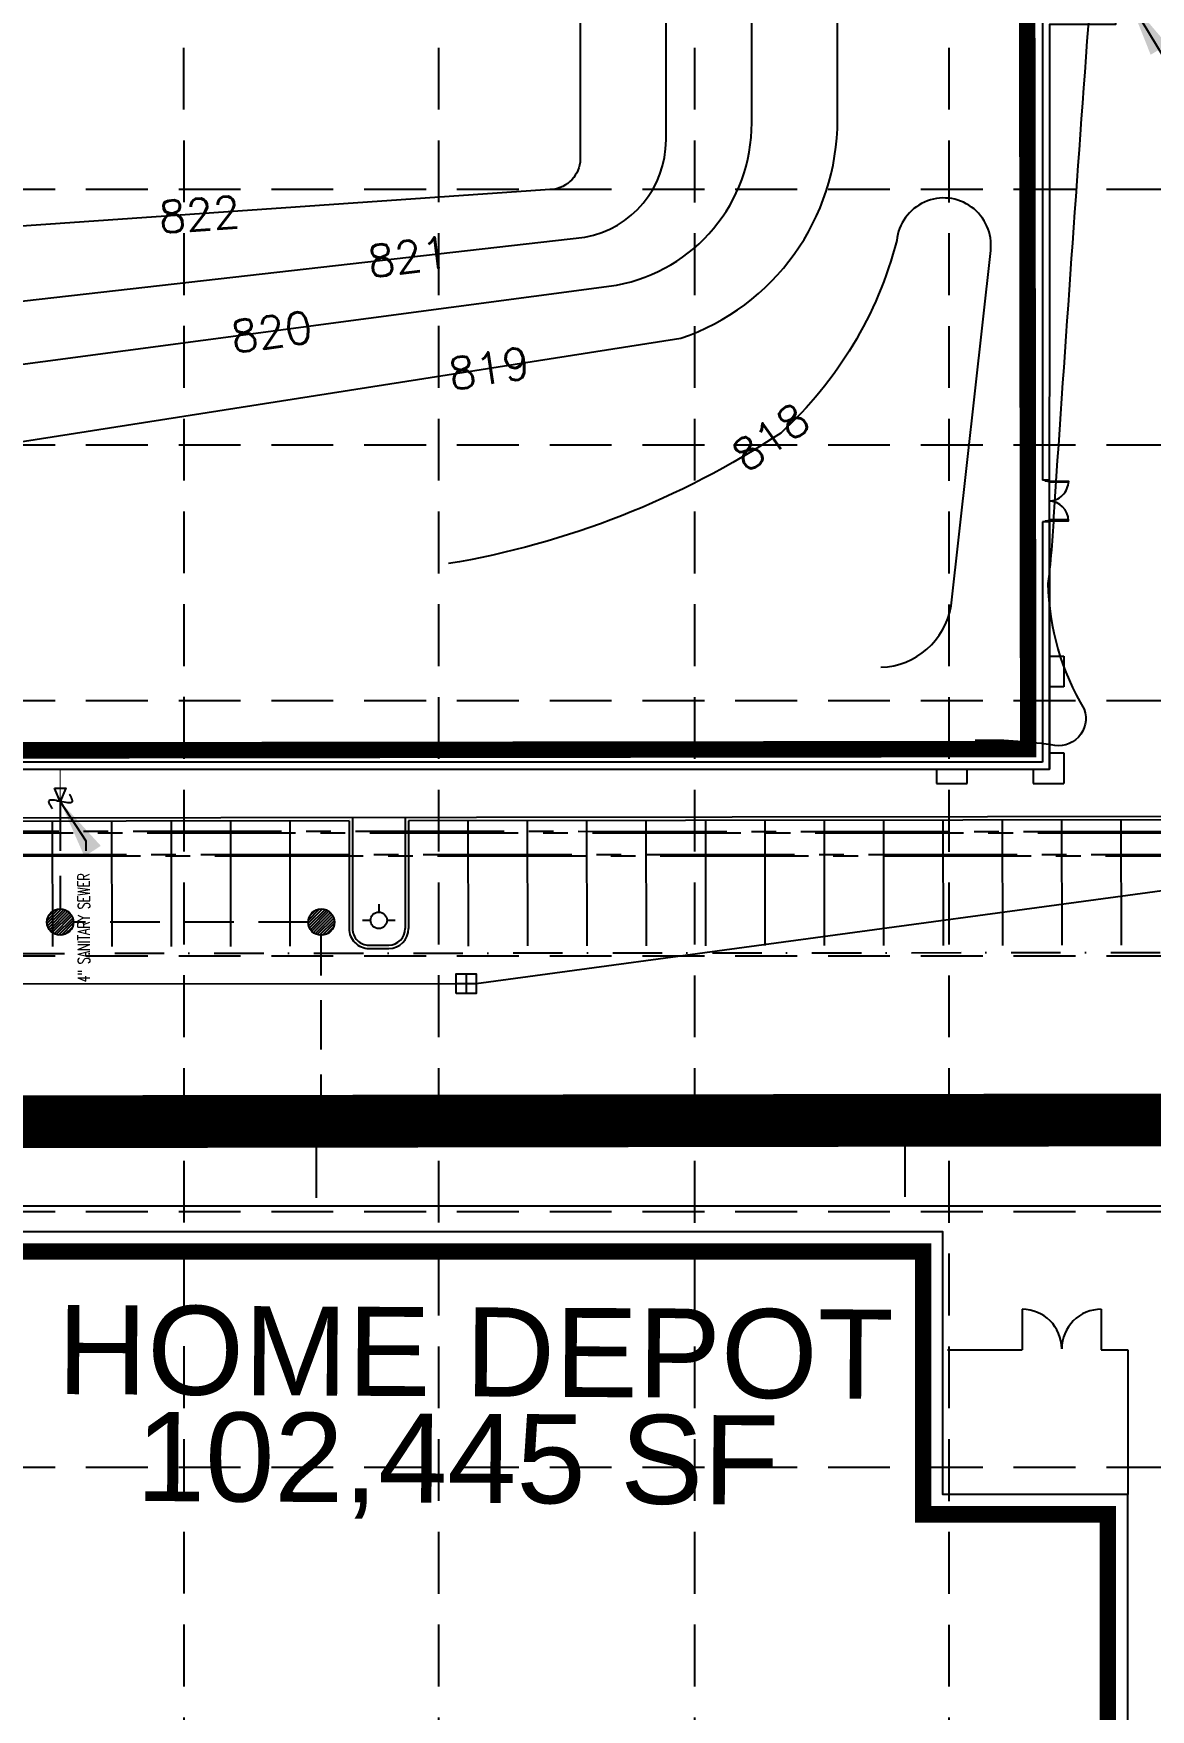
# Model space of a CAD drawing. Header units: inches. Extents: x -105549 to 5741, y -35602 to 5776.
# Drawn here: x 4516 to 4685.3, y 4342.7 to 4596.8 of the extents above; entities that cross this region are included whole.
import ezdxf

# ---------------------------------------------------------------- set-up
doc = ezdxf.new("R2010")
doc.units = ezdxf.units.IN
doc.header["$LTSCALE"] = 30
doc.header["$MEASUREMENT"] = 0
for name, pattern in [('CENTER2', [1.125, 0.75, -0.125, 0.125, -0.125]), ('DASHDOT2', [0.5, 0.25, -0.125, 0, -0.125]), ('DASHED', [0.75, 0.5, -0.25]), ('DASHED2', [0.375, 0.25, -0.125]), ('HIDDEN', [0.375, 0.25, -0.125])]:
    doc.linetypes.add(name, pattern=pattern)
for name, color, linetype in [('A-DOOR', 2, 'Continuous'), ('A-SHELL-WALL-HATCH', 9, 'Continuous'), ('A-SITE-CURB', 2, 'Continuous'), ('A-SITE-CURB-INNER', 7, 'Continuous'), ('A-SITE-JCPENNEY UTILITIES', 220, 'Continuous'), ('A-SITE-PKSTRIPE', 7, 'Continuous'), ('A-SITE-PROPERTY', 6, 'DASHDOT2'), ('A-WALL-FAC3', 3, 'Continuous'), ('Buildings', 3, 'Continuous'), ('Buildings Inner lines', 213, 'Continuous'), ('C-BLDG-HomeDepot', 8, 'Continuous'), ('FH-PROP', 3, 'Continuous'), ('GRID', 254, 'HIDDEN'), ('LIMITS OF DISTURBANCE', 1, 'DASHED'), ('PR-SAN', 3, 'DASHED2'), ('PR-SAN-MH', 3, 'DASHED2'), ('PR-SANITARY', 3, 'DASHED2'), ('PR-STM', 4, 'Continuous'), ('PR-STORM', 3, 'Continuous'), ('PR-WATER', 3, 'CENTER2'), ('SEWERLINE', 253, 'DASHED2'), ('SITE-PARKING NOTES', 7, 'Continuous'), ('x37001pto$0$P-CONT-LAND', 1, 'Continuous'), ('x37001pto$0$P-CONT-TXT', 1, 'Continuous')]:
    doc.layers.add(name, color=color, linetype=linetype)
doc.styles.add('JARCHTX', font='romans', dxfattribs={"width": 0.6875})
doc.styles.get("Standard").update_dxf_attribs({"font": 'ARIAL.TTF'})
doc.styles.add('x37001pto$0$L80', font='simplex', dxfattribs={"height": 4.8})
doc.dimstyles.new('ARCH 96$7', dxfattribs={"dimscale": 96, "dimtxt": 0.09375, "dimasz": 0.09375, "dimexe": 0.0625, "dimexo": 0.0625, "dimgap": 0.0625, "dimtad": 0, "dimdec": 3, "dimzin": 15, "dimdsep": 46, "dimlunit": 4, "dimtxsty": 'JARCHTX', "dimblk": 'DIMTICK', "dimcen": 0.0625, "dimclrd": 256, "dimclre": 256, "dimclrt": 3, "dimadec": 0, "dimazin": 0, "dimtfac": 1, "dimtdec": 3, "dimtix": 1, "dimtmove": 2, "dimatfit": 3, "dimfxl": 0, "dimtvp": 1.166666666666667, "dimtolj": 1, "dimtzin": 15, "dimlwd": -1, "dimlwe": -1, "dimarcsym": 0})

# ---------------------------------------------------------------- blocks, each defined once
blk = doc.blocks.new('CLEAN-OUT')
at = {"layer": 'PR-SANITARY', "linetype": 'Continuous'}
blk.add_lwpolyline([(-0.1589897280955483, 2.747860838843735), (1.591010271904452, 2.747860838843735), (0.7160102719044517, 0.7478608388437351)], close=True, dxfattribs=at)
blk = doc.blocks.new('FH-PROP')
at = {"layer": 'FH-PROP'}
for p, q in [((-1.964545256923884, 0), (-1, 0)), ((0, 1.964545257389545), (0, 1)), ((1, 0), (1.964545256923884, 0))]:
    blk.add_line(p, q, dxfattribs=at)
blk.add_circle((0, 0), 1, dxfattribs=at)
blk = doc.blocks.new('DIMTICK')
for p, q in [((0, 1), (0, -1)), ((-1, 0), (1, -4.440892098500626e-16))]:
    blk.add_line(p, q)
at = {"const_width": 0.1414213562373096}
blk.add_lwpolyline([(0.7071067811865477, 0.7071067811865475), (-0.7071067811865475, -0.7071067811865477)], dxfattribs=at)

msp = doc.modelspace()

# ---------------------------------------------------------------- hatches: boundary and pattern name
at = {"layer": 'PR-SAN-MH'}
h = msp.add_hatch(dxfattribs=at)
h.set_pattern_fill('ANSI31', color=8, scale=2.5, style=0)
h.set_pattern_definition([(45, (-144.3422099099589, -645.5355697891528), (-0.2209708691207961, 0.2209708691207961), [])])
edge = h.paths.add_edge_path()
edge.add_arc((4520.062849606865, 4462.10388102257), 2, 0, 360)
h = msp.add_hatch(dxfattribs=at)
h.set_pattern_fill('ANSI31', color=8, scale=2.5, style=0)
h.set_pattern_definition([(45, (-104.7603445137156, -645.5372737910993), (-0.2209708691207961, 0.2209708691207961), [])])
edge = h.paths.add_edge_path()
edge.add_arc((4559.644715003108, 4462.102177020623), 2, 0, 360)

# ---------------------------------------------------------------- linework, layer by layer
at = {"layer": 'A-DOOR', "color": 7, "flags": 128}
for points in [[(4669.903427670637, 4528.932131999638), (4669.403427699232, 4528.932155246104), (4669.403435448054, 4529.098821903244), (4669.903435419459, 4529.098798656763), (4669.903427670637, 4528.932131999638)], [(4669.903141688585, 4522.765465771692), (4669.403141717179, 4522.765489018158), (4669.403149466001, 4522.932155675284), (4669.903149437407, 4522.932132428832), (4669.903141688585, 4522.765465771692)]]:
    msp.add_lwpolyline(points, dxfattribs=at)
at = {"layer": 'A-DOOR', "color": 7}
for points in [[(4669.903421094525, 4528.786298760708), (4669.903427866026, 4528.932132264905), (4672.903427685756, 4528.931992965343), (4672.903420914226, 4528.786159461146)], [(4669.903156038403, 4523.077965753837), (4669.903149266902, 4522.93213224964), (4672.903149086618, 4522.931992950078), (4672.903155858134, 4523.077826454275)]]:
    msp.add_lwpolyline(points, close=True, dxfattribs=at)
for centre, start, end in [((4669.903427857294, 4528.932132085705), 269.9973429959832, 359.9973429959836), ((4669.903149258171, 4522.932132428847), 359.9973361524542, 89.99733615245337)]:
    msp.add_arc(centre, 2.999999831663147, start, end, dxfattribs=at)
at = {"layer": 'A-SHELL-WALL-HATCH', "color": 7, "const_width": 2.5}
msp.add_lwpolyline([(4397.847039451774, 4507.80577846059), (4440.607615035161, 4507.862666021778), (4440.634000722113, 4488.029749059429), (4666.803259107585, 4488.330512215271), (4666.652985877988, 4601.287702242891), (4676.674016842512, 4601.301033777489), (4676.625191678994, 4637.967361255176), (4681.770861237845, 4637.97420811077), (4681.765337545544, 4642.125470670103), (4678.515135747168, 4642.28774310786), (4678.46932939297, 4676.721182242391), (4681.719309008514, 4676.725578603715), (4681.713983418301, 4680.727015927097), (4676.568370046317, 4680.720169764838), (4676.519586019601, 4717.386513928185), (4666.498550258948, 4717.373671871534), (4666.348277899318, 4830.330207963059), (4440.348491067256, 4830.029547882467), (4440.748303665735, 4529.51150462236), (4397.818239074188, 4529.454392369761)], close=True, dxfattribs=at)
at = {"layer": 'A-SITE-CURB', "color": 7}
for p, q in [((4563.865123449216, 4477.442425809727), (4563.864364791159, 4461.10372351606)), ((4572.865124014868, 4477.454399010822), (4572.864364781465, 4461.103305617359)), ((4566.864225488358, 4458.103584219726), (4569.864225485132, 4458.103444920159)), ((4449.885718075442, 4419.077329825974), (4708.383859848924, 4419.065326932803))]:
    msp.add_line(p, q, dxfattribs=at)
msp.add_lwpolyline([(4563.865123449216, 4477.442425809727), (4428.62780236262, 4477.262512083148), (4428.646427324456, 4463.262524472009, -0.4142135623730797), (4423.653083521148, 4458.255877124537), (4410.572259595721, 4458.2384749772, -0.4142135623731096), (4395.552317553303, 4473.218506387127), (4395.50910761567, 4505.698497329715)], format="xyb", dxfattribs=at)
msp.add_lwpolyline([(4698.865131934056, 4477.622023826159), (4572.865124014868, 4477.454399010822)], dxfattribs=at)
for centre, radius, start, end in [((4566.864364787924, 4461.103584216492), 3.000000000001128, 179.9973395741994, 269.997339574241), ((4569.864364784698, 4461.103444916925), 3.000000000000218, 269.9973395742619, 359.9973395742613)]:
    msp.add_arc(centre, radius, start, end, dxfattribs=at)
at = {"layer": 'A-SITE-CURB-INNER', "color": 7, "linetype": 'ByBlock'}
for p, q in [((4564.365146697258, 4477.943091460927), (4564.364364790619, 4461.103700299465)), ((4572.365147200059, 4477.953734306347), (4572.364364782004, 4461.103328833953)), ((4566.864248704952, 4458.603584219187), (4569.864248701726, 4458.60344491962))]:
    msp.add_line(p, q, dxfattribs=at)
msp.add_lwpolyline([(4699.36515518211, 4478.122689477374), (4428.127137627873, 4477.761846463479), (4428.146427766917, 4463.261859294802, -0.4142135623730802), (4423.65241834394, 4458.755876682077), (4410.571594418513, 4458.738474534739, -0.4142135623731099), (4396.052317110842, 4473.219171564335), (4396.009107170215, 4505.699164757549)], format="xyb", dxfattribs=at)
at = {"layer": 'A-SITE-JCPENNEY UTILITIES', "color": 7, "const_width": 0.1666666666666667, "flags": 128}
for points in [[(4520.063636608949, 4480.384969638382), (4520.056370266429, 4485.383934420192)], [(4520.615540126669, 4480.385708700771), (4519.511733077179, 4480.384240244888)]]:
    msp.add_lwpolyline(points, dxfattribs=at)
at = {"layer": 'A-SITE-PKSTRIPE', "color": 7}
for p, q in [((4518.864816369193, 4477.382559399483), (4518.890093103121, 4458.38257621299)), ((4527.864808404908, 4477.394532589235), (4527.890085138835, 4458.394549402742)), ((4536.864800440608, 4477.406505778973), (4536.89007717452, 4458.40652259248)), ((4545.864792476307, 4477.418478968724), (4545.890069210235, 4458.418495782232)), ((4554.864784512021, 4477.430452158477), (4554.890061245934, 4458.430468971983)), ((4581.86452178069, 4477.466371409981), (4581.889798514603, 4458.466388223487)), ((4590.86451381639, 4477.478344599733), (4590.889790550304, 4458.47836141324)), ((4599.864505852089, 4477.49031778947), (4599.889782586017, 4458.490334602978)), ((4608.864497887804, 4477.502290979223), (4608.889774621717, 4458.502307792731)), ((4617.864489923488, 4477.514264168975), (4617.889766657417, 4458.514280982483)), ((4626.864481959203, 4477.526237358714), (4626.889758693131, 4458.52625417222)), ((4635.864473994902, 4477.538210548466), (4635.889750728817, 4458.538227361973)), ((4644.864466030602, 4477.550183738219), (4644.88974276453, 4458.550200551726)), ((4653.864458066317, 4477.56215692797), (4653.88973480023, 4458.562173741478)), ((4662.864450102015, 4477.574130117709), (4662.88972683593, 4458.574146931216)), ((4671.864442137716, 4477.586103307461), (4671.889718871644, 4458.586120120968)), ((4680.864434173429, 4477.598076497214), (4680.889710907343, 4458.598093310721))]:
    msp.add_line(p, q, dxfattribs=at)
for centre, radius, start, end in [((4566.864364787924, 4461.103584216492), 2.500000000001128, 179.9973395741994, 269.997339574241), ((4569.864364784698, 4461.103444916925), 2.500000000000218, 269.9973395742619, 359.9973395742613)]:
    msp.add_arc(centre, radius, start, end, dxfattribs=at)
at = {"layer": 'A-SITE-PROPERTY', "color": 7}
msp.add_lwpolyline([(4369.073351725834, 4929.040170670589), (4369.060672484484, 4653.69783633796), (4347.128582932462, 4610.542428018976), (4347.123338259495, 4457.21859095736), (5104.564712729058, 4457.829763202157, -0.03290652140655619), (5094.086463585598, 4584.301938500968), (5094.099366883966, 4763.791939598188), (4823.44336419928, 4763.803538165419), (4823.449402536731, 4904.655664505714), (4762.294967421534, 4904.659654380725, 0.2476969470313169), (4741.618573817381, 4893.836475284217, -0.7064720868083769), (4610.535530388384, 4929.024417048073)], format="xyb", close=True, dxfattribs=at)
at = {"layer": 'A-WALL-FAC3', "color": 7}
for p, q in [((4668.976258240276, 4599.306114051258), (4668.972998292695, 4529.09884145252)), ((4670.056331564148, 4529.098793028257), (4668.972998292695, 4529.09884145252)), ((4668.972704215848, 4522.765508567463), (4668.971013273869, 4486.348842013598)), ((4670.056037487317, 4522.765460143215), (4668.972704215848, 4522.765508567463)), ((4670.056037487317, 4522.765460143215), (4670.054296241811, 4485.265440878764)), ((4670.054722671164, 4502.432126111598), (4672.221389213926, 4502.432025506365)), ((4672.221389213926, 4502.432025506365), (4672.221172525722, 4497.765359106575)), ((4672.221172525722, 4497.765359106575), (4670.05450598296, 4497.765459711809)), ((4670.054041651092, 4487.765460283714), (4672.22070819384, 4487.76535967848)), ((4672.22070819384, 4487.76535967848), (4672.220491505635, 4483.098693278705)), ((4668.971013273869, 4486.348842013598), (4439.137762556364, 4486.359526999188)), ((4652.887259883209, 4485.266257529729), (4652.887159277976, 4483.099590986982)), ((4657.553825677751, 4483.099374298778), (4657.553926282999, 4485.266040841525)), ((4667.55392571108, 4485.265576509657), (4667.553825105861, 4483.09890996691)), ((4652.887159277976, 4483.099590986982), (4657.553825677751, 4483.099374298778)), ((4667.553825105861, 4483.09890996691), (4672.220491505635, 4483.098693278705))]:
    msp.add_line(p, q, dxfattribs=at)
msp.add_lwpolyline([(4438.055277611809, 4505.755062096173), (4438.054327795017, 4485.276338087126), (4670.054296241811, 4485.265440878764), (4670.059541209135, 4598.222732355614), (4680.080584786949, 4598.2222670466), (4680.082241413416, 4634.888627744178), (4685.227912515096, 4634.888390099572), (4685.228374414815, 4644.889812581037), (4681.978400019172, 4645.056559655844), (4681.979729199171, 4673.639939404035), (4685.229713684414, 4673.639861229647), (4685.230172442156, 4683.641235337636), (4680.084555823792, 4683.641473598298), (4680.086253603135, 4720.307703253638), (4670.065210048051, 4720.308658046531), (4670.070454991714, 4833.265440507297), (4438.070468259859, 4833.276213006611), (4438.056483502689, 4531.754925130583)], dxfattribs=at)
at = {"layer": 'Buildings', "color": 7}
msp.add_lwpolyline([(4681.863919883122, 3971.155429541177), (4681.882686659883, 4375.322729105479), (4653.882686690064, 4375.324029234776), (4653.884536277226, 4415.157329191832), (4508.551536433893, 4415.164077466543), (4508.549686846731, 4375.330777509487), (4446.883686913206, 4375.333640858546), (4446.863403349882, 3938.500341329462), (4498.19640329454, 3938.497957774554), (4498.197920081104, 3971.163957739293)], close=True, dxfattribs=at)
at = {"layer": 'Buildings Inner lines', "color": 7, "const_width": 2.5}
msp.add_lwpolyline([(4678.8640591859, 3974.155568837508), (4678.882547363552, 4372.322868408271), (4650.882547393732, 4372.324168537569), (4650.884396980895, 4412.157468494624), (4511.551397131087, 4412.163938170197), (4511.549547543938, 4372.330638213141), (4449.883547610429, 4372.3335015622), (4449.863542646199, 3941.500202026655), (4495.196542597347, 3941.498097070886), (4495.198059383896, 3974.164097035624)], close=True, dxfattribs=at)
at = {"layer": 'C-BLDG-HomeDepot', "color": 7}
for p, q in [((4665.883990675866, 4403.406805339546), (4665.883704337873, 4397.240138679539)), ((4677.883990662929, 4403.406248141269), (4677.883704324922, 4397.239581481263)), ((4677.883990662929, 4403.406248141269), (4677.883704324922, 4397.239581481263)), ((4654.560787948241, 4397.240664438665), (4665.883704337873, 4397.240138679539)), ((4677.883704324922, 4397.239581481263), (4681.883704320615, 4397.239395748518)), ((4681.883704320615, 4397.239395748518), (4681.882686659883, 4375.322729105479))]:
    msp.add_line(p, q, dxfattribs=at)
for centre, start, end in [((4665.883712076728, 4397.406805346029), 359.9973395742189, 89.99733957421846), ((4677.883712063791, 4397.406248147752), 89.99733957421846, 179.9973395742189)]:
    msp.add_arc(centre, 6, start, end, dxfattribs=at)
at = {"layer": 'GRID', "color": 253, "linetype": 'HIDDEN', "ltscale": 1.25}
for p, q in [((4539.023489793723, 3488.412296327053), (4538.627748639635, 5733.893067170015)), ((4577.456226499299, 3488.406253897143), (4577.464919365894, 5733.869715482897)), ((4616.303617870804, 3488.400146274849), (4616.26218343254, 5733.860580402048)), ((4654.804739891138, 3488.394093093337), (4654.882065034202, 5733.85571030308)), ((4228.651690811232, 4573.189132898932), (5700.79834145205, 4573.189132898932)), ((4228.651690811232, 4534.448431566188), (5700.79834145205, 4534.448431566188)), ((4228.651690811232, 4495.707730233548), (5700.79834145205, 4495.707730233548)), ((4228.651690811232, 4456.967028900909), (5700.79834145205, 4456.967028900909)), ((4228.651690811232, 4418.226327568165), (5700.79834145205, 4418.226327568165)), ((4228.651690811232, 4379.485626235631), (5700.79834145205, 4379.485626235631))]:
    msp.add_line(p, q, dxfattribs=at)
at = {"layer": 'LIMITS OF DISTURBANCE', "ltscale": 3, "const_width": 8}
msp.add_lwpolyline([(5419.741339792548, 4922.513198023426), (4740.322747746561, 4930.447808067123), (4725.311755034279, 4900.821116216394), (4702.754911676702, 4883.929606501946), (4664.582060514598, 4884.514435651525), (4643.035629000346, 4902.190915172015), (4632.157210363159, 4934.403096331434), (4363.966502137881, 4934.403096331434), (4361.92991334641, 4655.561374912878), (4338.699856220905, 4609.833995567179), (4340.13995475459, 4459.311177124178), (4301.92637707169, 4408.945273666575), (4345.124340799021, 4380.718225851918), (4365.615678075628, 4414.479985720582, -0.2299998567874292), (4392.199045983723, 4431.637602000306), (4719.728411785103, 4432.156847727483), (4765.112398542399, 4420.442295325784), (5066.00294324522, 4422.123861260005), (5066.690473476865, 4356.214211640411), (5136.639542908148, 4356.214211640411)], format="xyb", dxfattribs=at)
at = {"layer": 'PR-SAN', "color": 32}
for p, q in [((4520.063636608949, 4480.384969638382), (4520.062935706998, 4464.103881020716)), ((4557.644715004962, 4462.102263120757), (4522.062849605011, 4462.103794922436)), ((4559.643398005798, 4431.50995242532), (4559.644628902975, 4460.102177022477))]:
    msp.add_line(p, q, dxfattribs=at)
msp.add_spline([(4521.417403709232, 4481.51583433924), (4521.854667532028, 4480.350865804892), (4518.320109708199, 4480.441876211293), (4518.8484710197, 4479.258704123482)], degree=3, dxfattribs=at)
at = {"layer": 'PR-SAN-MH', "linetype": 'Continuous'}
for centre in [(4520.062849606865, 4462.10388102257), (4559.644715003108, 4462.102177020623)]:
    msp.add_circle(centre, 2, dxfattribs=at)
at = {"layer": 'PR-STM', "color": 140}
for p, q in [((4581.613619939191, 4454.276394883894, 407.3080623645292), (4581.613619939191, 4451.276394883892, 407.3080623645292)), ((4580.113619939193, 4452.776394883893, 407.3080623645292), (4583.113619939189, 4452.776394883893, 407.3080623645292))]:
    msp.add_line(p, q, dxfattribs=at)
at = {"layer": 'PR-STM', "color": 140, "elevation": 407.3080623645292}
msp.add_lwpolyline([(4580.113619939193, 4451.276394883892), (4580.113619939193, 4454.276394883894), (4583.113619939189, 4454.276394883894), (4583.113619939189, 4451.276394883892)], close=True, dxfattribs=at)
at = {"layer": 'PR-STORM', "color": 140}
for points, elevation in [([(4583.113619939189, 4452.776394883893), (4776.931529268855, 4479.059934478222)], 407.3080623645292), ([(4382.669328699007, 4452.672076845324), (4580.113619939193, 4452.776394883893)], 821.9980641853087)]:
    msp.add_lwpolyline(points, dxfattribs=dict(at, elevation=elevation))
at = {"layer": 'PR-WATER', "color": 2}
for p, q in [((5059.853749933984, 4475.787721872892), (4456.411458550766, 4475.814326789376)), ((5070.108128801618, 4472.287258361667), (4464.411536573092, 4472.313333640374))]:
    msp.add_line(p, q, dxfattribs=at)
at = {"layer": 'PR-WATER'}
for p, q in [((5062.005974200375, 4475.580572403695), (4458.563682817157, 4475.607177320178)), ((5072.26035306801, 4472.08010889247), (4466.563760839484, 4472.106184171177))]:
    msp.add_line(p, q, dxfattribs=at)
at = {"layer": 'SEWERLINE', "color": 30, "linetype": 'Continuous'}
for p, q in [((4648.09048797251, 4435.416887601628), (4558.864550327811, 4435.09243079218)), ((4558.864550327811, 4435.09243079218), (4558.890128719225, 4420.270781680326)), ((4745.83392956521, 4435.887606429059), (4648.09048797251, 4435.416887601628)), ((4648.09048797251, 4435.416887601628), (4648.116360560457, 4420.424763431297))]:
    msp.add_line(p, q, dxfattribs=at)
at = {"layer": 'x37001pto$0$P-CONT-LAND', "color": 43, "flags": 128}
for points, elevation in [([(4467.242994259725, 4540.408952048692), (4604.408932162275, 4558.678497063689, 0.3620822657801593), (4624.903570209377, 4583.269156905717), (4624.903750491853, 4773.995365995163, 0.342370835561136), (4589.237879230037, 4820.744734885535, -0.2151403679708401), (4525.327344248184, 4902.407448784378, -0.03765794978989075), (4522.042200376286, 4919.817781166944)], 819.9999999999999), ([(4396.497234772301, 4530.395627226822), (4443.439889583086, 4548.17551746322), (4599.606784939621, 4565.931837085981, 0.3620822657801536), (4611.903567767883, 4580.686232991197), (4611.903750491859, 4773.995378283313, 0.3465697842513462), (4580.836239104497, 4810.849350154129, -0.02154586690492177), (4574.623681190175, 4811.569776069963), (4504.742821423464, 4820.04553384843, -0.3063001908739353), (4489.479364750175, 4833.302270548847)], 821), ([(4474.67565885213, 4528.750818039405), (4614.125414313992, 4550.601027599119, 0.3215427563270685), (4637.903570666942, 4583.753222572914), (4637.903750491847, 4773.995353707014, 0.1199646262654143), (4629.26323701867, 4803.022870601373, -0.3014332668316441), (4630.854903581291, 4824.296263765298, -0.2078425540902439), (4639.80790417465, 4826.880876528771, 0.04122833554904302), (4705.322948638136, 4826.932112427046, -0.6738436152667177), (4733.692707880354, 4778.991463086357, -0.0125093170156536), (4708.737489177266, 4732.572642898556, 0.05686719892361666), (4690.887153657091, 4687.652069051072, 0.07125012138032658), (4676.062502369753, 4600.349633228559, 0.001562506657273084), (4670.730915380129, 4524.999361524847, -0.0197375666571062), (4669.792385491409, 4513.411732381952, 0.130264084155099), (4675.29974709116, 4494.35515573375, -0.6048804708100883), (4670.263959764694, 4488.968668443787, 0.04463527990707928), (4658.761447413692, 4489.608409875776)], 818.9999999999999), ([(4456.274868481058, 4810.567790551492, 0.3303596948105312), (4468.338824074312, 4798.353197946859), (4579.845247262821, 4793.129788074296, -0.3572207743955755), (4598.903753325229, 4776.99283811204), (4598.90356539714, 4578.178158872835, -0.3794781225013039), (4595.026520419419, 4573.225829166064), (4404.225475944991, 4559.964009239061, 0.2529548074697743), (4385.370860258518, 4548.013756856135)], 822), ([(4644.46879257691, 4500.721142911216, 0.3556952709389308), (4655.124731965418, 4510.0466008576), (4661.117221911857, 4563.928521493412, 1.005996499652851), (4646.885201690475, 4565.425255677524, -0.1457095646655829), (4629.282390336252, 4536.239233076853, -0.105158818648886), (4578.918195228533, 4516.436417012755)], 817.9999999999999)]:
    msp.add_lwpolyline(points, format="xyb", dxfattribs=dict(at, elevation=elevation))

# ---------------------------------------------------------------- block references
msp.add_blockref('CLEAN-OUT', (4519.347626337045, 4479.637108799539))
at = {"color": 7, "xscale": 1.25, "yscale": 1.25, "zscale": 1.25}
msp.add_blockref('FH-PROP', (4568.364423753866, 4462.373458666683), dxfattribs=at)

# ---------------------------------------------------------------- texts
at = {"layer": 'A-SITE-JCPENNEY UTILITIES', "color": 7, "insert": (4522.749815203829, 4452.960076141206), "char_height": 1.8, "attachment_point": 1, "rotation": 90.07622371580017, "style": 'JARCHTX'}
msp.add_mtext('4" SANITARY SEWER', dxfattribs=at)
at = {"layer": 'SITE-PARKING NOTES', "color": 7, "char_height": 13.5, "attachment_point": 5, "rotation": 359.6773387924682}
for s, insert in [('{\\fArial|b0|i0|c0|p34;HOME DEPOT}', (4583.023143273084, 4396.843204702257)), ('{\\fArial|b0|i0|c0|p34;102,445 SF}', (4580.302902558616, 4379.563288138383))]:
    msp.add_mtext(s, dxfattribs=dict(at, insert=insert))
at = {"layer": 'x37001pto$0$P-CONT-TXT', "color": 43, "style": 'x37001pto$0$L80'}
for s, rotation, p in [('822', 3.976006628549229, (4535.185957865037, 4566.561924194874, 1.000000000000114)), ('821', 7.586744083840563, (4567.032019334041, 4559.784501501041, 1.000000000000114)), ('820', 7.586744083840563, (4546.290548584332, 4548.398075758728, 1.000000000000114)), ('819', 8.905197600521612, (4579.358795054954, 4542.729005076558, 1.000000000000114)), ('818', 35.14524516285729, (4624.097904462843, 4530.109615257969, 1.000000000000114))]:
    msp.add_text(s, height=4.799999999999999, rotation=rotation, dxfattribs=at).set_placement(p)

# ---------------------------------------------------------------- leaders
at = {"layer": 'A-SITE-JCPENNEY UTILITIES', "color": 7}
for points in [[(4681.999671095526, 4602.062738701279), (4687.197622549808, 4593.410357877844), (4687.208382644378, 4585.32222368226)], [(4520.063636608949, 4480.384969638382), (4523.970937579936, 4474.392692582054), (4523.9729543331, 4472.876742129868)]]:
    msp.add_leader(points, dimstyle='ARCH 96$7', dxfattribs=at)

doc.saveas('drawing.dxf')
